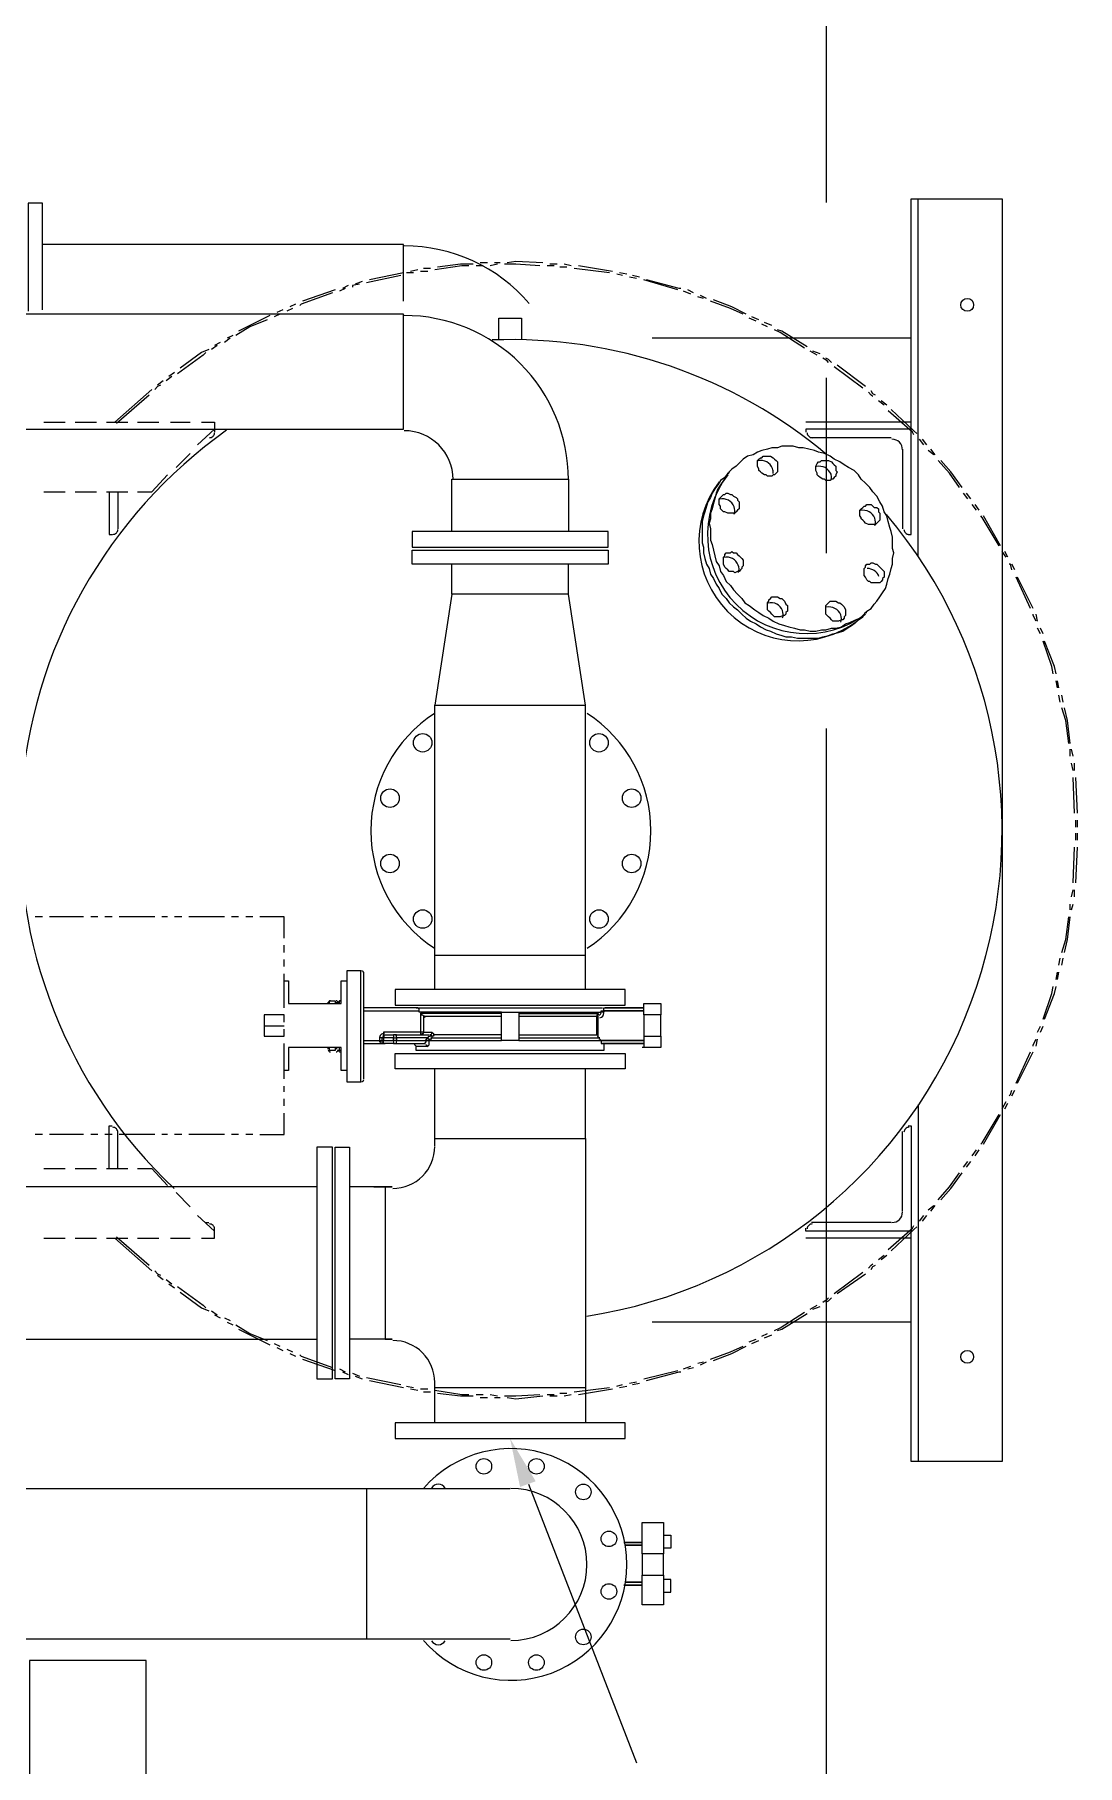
# Model space of a CAD drawing. Extents: x -18489 to 195597, y -1599 to 112111.
# Drawn here: x -15231 to -15082.4, y 6857.2 to 7103.9 of the extents above; entities that cross this region are included whole.
import ezdxf

# ---------------------------------------------------------------- set-up
doc = ezdxf.new("R2010")
doc.units = 0
doc.header["$LTSCALE"] = 100
doc.linetypes.add('X-CUB3-L10$0$COL-CEN-LIN', pattern=[3.25, 2.5, -0.25, 0.25, -0.25])
doc.layers.add('188K-SM-03-F10-MECH-EQ-Y2257103$0$Micron CUP L10 CDA EQU$0$M-PHASE1 AREA', color=252, linetype='Continuous')
doc.layers.add('X-CUB3-L10$0$CCL', color=8, linetype='X-CUB3-L10$0$COL-CEN-LIN')

# ---------------------------------------------------------------- blocks, each defined once
blk = doc.blocks.new('X-CUB3-L10$0$CUB3-10')
at = {"layer": 'X-CUB3-L10$0$CCL'}
blk.add_line((-2280, 0), (-2280, 9982.459), dxfattribs=at)
blk = doc.blocks.new('X-CUB3-L10')
at = {"layer": 'X-CUB3-L10$0$CCL'}
blk.add_blockref('X-CUB3-L10$0$CUB3-10', (-12838.15, -720), dxfattribs=at)
blk = doc.blocks.new('188K-SM-03-F10-MECH-EQ-Y2257103$0$矽品二林中科一期-設備-空調$0$ZIN280AH(OD1400TL2135) 外型圖-Model')
at = {"color": 0, "lineweight": 13}
for points in [[(2797, 9401.8), (2630.8, 9401.8), (2630.8, 8124.9), (2797, 8124.9)], [(1923.5, 8003.3), (1893.1, 8003.3), (1893.1, 7972.9), (1923.5, 7972.9)], [(1923.5, 8017.4), (1949.8, 8017.4)], [(1923.5, 8013.4), (1947.8, 8013.4)], [(1923.5, 7960.7), (1947.8, 7960.7)], [(1949.8, 7956.6), (1923.5, 7956.6)], [(1947.8, 7808.7), (1947.8, 7786.4), (2276.1, 7786.4), (2276.1, 7808.7)], [(2361.3, 7393.2), (2341, 7393.2), (2341, 7723.6), (2361.3, 7723.6)], [(2365.3, 7393.2), (2387.6, 7393.2), (2387.6, 7723.6), (2365.3, 7723.6)], [(2276.1, 7259.4), (1947.8, 7259.4), (1947.8, 7281.7), (2276.1, 7281.7)], [(2345, 7141.9), (2345, 7299.9), (2324.8, 7299.9), (2324.8, 7141.9)], [(1921.4, 7235.1), (1897.1, 7235.1), (1897.1, 7204.7), (1921.4, 7204.7)], [(1921.4, 7241.2), (1982.2, 7241.2)], [(2112, 7200.6), (2099.8, 7200.6), (2099.8, 7241.2), (2112, 7241.2), (2124.1, 7241.2), (2124.1, 7200.6)], [(2239.6, 7233.1), (2237.6, 7233.1), (2237.6, 7231), (2235.6, 7231), (2235.6, 7229), (2239.6, 7229)], [(2276.1, 7233.1), (2278.2, 7233.1), (2278.2, 7235.1), (2278.2, 7237.1), (2274.1, 7237.1), (2274.1, 7235.1), (2274.1, 7233.1)], [(2276.1, 7190.5), (1947.8, 7190.5), (1947.8, 7168.2), (2276.1, 7168.2)], [(2195.1, 6604.7), (2219.4, 6762.8), (2004.5, 6762.8), (2028.9, 6604.7)], [(1574.8, 6493.3), (1578.9, 6487.2), (1580.9, 6479.1), (1585, 6473), (1589, 6464.9), (1595.1, 6458.8), (1599.2, 6452.7), (1605.2, 6446.7), (1611.3, 6440.6), (1615.4, 6434.5), (1621.5, 6428.4), (1629.6, 6424.4), (1635.6, 6420.3), (1641.7, 6416.3), (1649.8, 6412.2), (1655.9, 6408.1), (1664, 6404.1), (1672.1, 6402.1), (1678.2, 6400), (1686.3, 6398), (1694.4, 6396), (1700.5, 6396), (1708.6, 6394), (1716.7, 6394), (1724.8, 6394), (1730.9, 6396), (1739, 6396), (1745.1, 6398), (1753.2, 6400), (1759.3, 6402.1), (1765.4, 6406.1), (1773.5, 6408.1), (1779.6, 6412.2), (1783.6, 6416.3), (1789.7, 6422.3), (1795.8, 6426.4), (1799.8, 6430.4), (1803.9, 6436.5), (1807.9, 6442.6), (1812, 6448.7), (1816, 6454.8), (1818.1, 6460.8), (1820.1, 6469), (1822.1, 6475), (1824.1, 6483.1), (1826.2, 6489.2), (1826.2, 6497.3), (1828.2, 6503.4), (1826.2, 6511.5), (1826.2, 6519.6), (1826.2, 6527.7), (1824.1, 6533.8), (1822.1, 6541.9), (1820.1, 6550), (1818.1, 6558.1), (1814, 6564.2), (1812, 6572.3), (1807.9, 6578.4), (1803.9, 6586.5), (1797.8, 6592.6), (1793.7, 6598.7), (1787.7, 6604.7), (1781.6, 6610.8), (1777.5, 6616.9), (1771.4, 6621), (1763.3, 6627), (1757.3, 6631.1), (1751.2, 6635.2), (1743.1, 6639.2), (1737, 6643.3), (1728.9, 6647.3), (1720.8, 6649.3), (1714.7, 6651.4), (1706.6, 6653.4), (1698.5, 6655.4), (1692.4, 6655.4), (1684.3, 6657.4), (1676.2, 6657.4), (1668.1, 6655.4), (1662, 6655.4), (1653.9, 6653.4), (1647.8, 6653.4), (1639.7, 6651.4), (1633.6, 6647.3), (1627.5, 6645.3), (1619.4, 6641.2), (1613.4, 6639.2), (1609.3, 6635.2), (1603.2, 6629.1), (1597.1, 6625), (1593.1, 6618.9), (1589, 6614.9), (1585, 6608.8), (1580.9, 6602.7), (1576.9, 6596.6), (1574.8, 6590.6), (1572.8, 6582.5), (1570.8, 6576.4), (1568.8, 6568.3), (1566.7, 6562.2), (1566.7, 6554.1), (1564.7, 6546), (1566.7, 6539.9), (1566.7, 6531.8), (1566.7, 6523.7), (1568.8, 6515.6), (1570.8, 6509.5), (1572.8, 6501.4)], [(1635.6, 6639.2), (1637.7, 6641.2), (1639.7, 6641.2), (1643.8, 6643.3), (1645.8, 6643.3), (1647.8, 6643.3), (1651.9, 6643.3), (1653.9, 6641.2), (1655.9, 6639.2), (1657.9, 6637.2), (1660, 6635.2), (1662, 6633.1), (1662, 6631.1), (1662, 6627), (1662, 6625), (1662, 6623), (1662, 6621), (1660, 6618.9), (1657.9, 6616.9), (1655.9, 6614.9), (1651.9, 6614.9), (1649.8, 6614.9), (1647.8, 6614.9), (1643.8, 6616.9), (1641.7, 6616.9), (1639.7, 6618.9), (1637.7, 6621), (1635.6, 6623), (1633.6, 6627), (1633.6, 6629.1), (1633.6, 6631.1), (1633.6, 6635.2), (1635.6, 6637.2)], [(1718.7, 6633.1), (1720.8, 6635.2), (1722.8, 6635.2), (1726.9, 6637.2), (1728.9, 6637.2), (1730.9, 6637.2), (1735, 6637.2), (1737, 6635.2), (1739, 6633.1), (1741, 6631.1), (1743.1, 6629.1), (1745.1, 6627), (1745.1, 6625), (1745.1, 6621), (1745.1, 6618.9), (1745.1, 6616.9), (1743.1, 6614.9), (1743.1, 6612.9), (1741, 6610.8), (1739, 6608.8), (1735, 6608.8), (1732.9, 6608.8), (1730.9, 6608.8), (1726.9, 6610.8), (1724.8, 6610.8), (1722.8, 6612.9), (1720.8, 6614.9), (1718.7, 6618.9), (1716.7, 6621), (1716.7, 6623), (1716.7, 6625), (1716.7, 6629.1), (1718.7, 6631.1)], [(1580.9, 6584.5), (1583, 6586.5), (1585, 6588.5), (1587, 6588.5), (1591.1, 6588.5), (1593.1, 6588.5), (1597.1, 6588.5), (1599.2, 6586.5), (1601.2, 6586.5), (1603.2, 6584.5), (1605.2, 6580.4), (1607.3, 6578.4), (1607.3, 6576.4), (1607.3, 6574.3), (1607.3, 6570.3), (1607.3, 6568.3), (1605.2, 6566.2), (1605.2, 6564.2), (1603.2, 6562.2), (1599.2, 6562.2), (1597.1, 6560.2), (1595.1, 6560.2), (1591.1, 6562.2), (1589, 6562.2), (1587, 6564.2), (1585, 6566.2), (1583, 6568.3), (1580.9, 6570.3), (1578.9, 6572.3), (1578.9, 6574.3), (1578.9, 6578.4), (1578.9, 6580.4), (1580.9, 6582.5)], [(1781.6, 6568.3), (1783.6, 6570.3), (1785.6, 6572.3), (1787.7, 6572.3), (1791.7, 6574.3), (1793.7, 6572.3), (1797.8, 6572.3), (1799.8, 6572.3), (1801.8, 6570.3), (1803.9, 6568.3), (1805.9, 6566.2), (1807.9, 6562.2), (1807.9, 6560.2), (1807.9, 6558.1), (1807.9, 6554.1), (1807.9, 6552.1), (1805.9, 6550), (1805.9, 6548), (1803.9, 6546), (1801.8, 6546), (1797.8, 6546), (1795.8, 6543.9), (1793.7, 6546), (1789.7, 6546), (1787.7, 6548), (1785.6, 6550), (1783.6, 6552.1), (1781.6, 6554.1), (1779.6, 6556.1), (1779.6, 6560.2), (1779.6, 6562.2), (1779.6, 6564.2), (1781.6, 6566.2)], [(2251.8, 6541.9), (1972.1, 6541.9), (1972.1, 6562.2), (2251.8, 6562.2)], [(2251.8, 6537.9), (1972.1, 6537.9), (1972.1, 6515.6), (2251.8, 6515.6)], [(1587, 6501.4), (1589, 6503.4), (1591.1, 6505.4), (1593.1, 6505.4), (1597.1, 6505.4), (1599.2, 6505.4), (1601.2, 6505.4), (1605.2, 6503.4), (1607.3, 6501.4), (1609.3, 6499.4), (1611.3, 6497.3), (1611.3, 6495.3), (1613.4, 6493.3), (1613.4, 6489.2), (1613.4, 6487.2), (1613.4, 6485.2), (1611.3, 6483.1), (1609.3, 6481.1), (1607.3, 6479.1), (1605.2, 6479.1), (1603.2, 6477.1), (1601.2, 6477.1), (1597.1, 6477.1), (1595.1, 6479.1), (1593.1, 6481.1), (1589, 6481.1), (1587, 6483.1), (1587, 6487.2), (1585, 6489.2), (1585, 6491.2), (1585, 6495.3), (1585, 6497.3), (1585, 6499.4)], [(1787.7, 6485.2), (1789.7, 6487.2), (1791.7, 6489.2), (1793.7, 6489.2), (1797.8, 6489.2), (1799.8, 6489.2), (1801.8, 6489.2), (1805.9, 6487.2), (1807.9, 6487.2), (1810, 6485.2), (1812, 6483.1), (1812, 6479.1), (1814, 6477.1), (1814, 6475), (1814, 6471), (1814, 6469), (1812, 6466.9), (1810, 6464.9), (1807.9, 6462.9), (1805.9, 6462.9), (1803.9, 6460.8), (1801.8, 6460.8), (1797.8, 6462.9), (1795.8, 6462.9), (1793.7, 6464.9), (1789.7, 6466.9), (1787.7, 6469), (1787.7, 6471), (1785.6, 6473), (1785.6, 6477.1), (1785.6, 6479.1), (1785.6, 6481.1), (1785.6, 6483.1)], [(1649.8, 6438.5), (1651.9, 6440.6), (1653.9, 6440.6), (1655.9, 6442.6), (1657.9, 6442.6), (1662, 6442.6), (1664, 6440.6), (1666.1, 6440.6), (1670.1, 6438.5), (1672.1, 6436.5), (1674.2, 6434.5), (1674.2, 6432.5), (1676.2, 6428.4), (1676.2, 6426.4), (1676.2, 6424.4), (1676.2, 6422.3), (1674.2, 6418.3), (1672.1, 6416.3), (1670.1, 6416.3), (1668.1, 6414.2), (1666.1, 6414.2), (1662, 6414.2), (1660, 6414.2), (1657.9, 6414.2), (1653.9, 6416.3), (1651.9, 6418.3), (1649.8, 6420.3), (1647.8, 6422.3), (1647.8, 6426.4), (1647.8, 6428.4), (1645.8, 6430.4), (1647.8, 6434.5), (1647.8, 6436.5)], [(1732.9, 6432.5), (1735, 6434.5), (1737, 6434.5), (1739, 6436.5), (1741, 6436.5), (1745.1, 6436.5), (1747.1, 6434.5), (1749.2, 6434.5), (1753.2, 6432.5), (1755.2, 6430.4), (1757.3, 6428.4), (1757.3, 6426.4), (1759.3, 6422.3), (1759.3, 6420.3), (1759.3, 6418.3), (1759.3, 6414.2), (1757.3, 6412.2), (1755.2, 6410.2), (1753.2, 6410.2), (1751.2, 6408.1), (1749.2, 6408.1), (1745.1, 6408.1), (1743.1, 6408.1), (1741, 6408.1), (1737, 6410.2), (1735, 6412.2), (1732.9, 6414.2), (1730.9, 6416.3), (1730.9, 6420.3), (1730.9, 6422.3), (1730.9, 6424.4), (1730.9, 6426.4), (1730.9, 6430.4)]]:
    blk.add_lwpolyline(points, close=True, dxfattribs=at)
for points in [[(2085.6, 7873.5), (1931.6, 8270.8)], [(2112, 8094.5), (2316.7, 8094.5), (4037.4, 8094.5)], [(2316.7, 7879.6), (2316.7, 8094.5)], [(1893.1, 8003.3), (1893.1, 8045.8), (1923.5, 8045.8), (1923.5, 8003.3)], [(1893.1, 8027.6), (1882.9, 8027.6), (1882.9, 8009.3), (1893.1, 8009.3)], [(1923.5, 7972.9), (1923.5, 7928.3), (1893.1, 7928.3), (1893.1, 7972.9)], [(1893.1, 7946.5), (1882.9, 7946.5), (1882.9, 7964.7), (1893.1, 7964.7)], [(4037.4, 7879.6), (2112, 7879.6)], [(1540.4, 6369.6), (1540.4, 6041.3), (1410.7, 6041.3), (1410.7, 7841.1), (1540.4, 7841.1), (1540.4, 7512.8)], [(1530.3, 7332.4), (1530.3, 7841.1)], [(2219.4, 7381), (2004.5, 7381), (2004.5, 7735.7), (2004.5, 7786.4)], [(2219.4, 7786.4), (2219.4, 7735.7), (2219.4, 7727.6)], [(2116, 7749.9), (2103.8, 7751.9), (2065.3, 7747.9)], [(2134.2, 7749.9), (2126.1, 7749.9)], [(2154.5, 7749.9), (2144.4, 7749.9)], [(1917.4, 7725.6), (1870.8, 7713.4), (1868.7, 7713.4)], [(1921.4, 7723.6), (1872.8, 7711.4)], [(1937.6, 7731.7), (1927.5, 7729.6)], [(1941.7, 7729.6), (1931.6, 7727.6)], [(1955.9, 7735.7), (1945.8, 7733.7)], [(1959.9, 7733.7), (1951.8, 7731.7)], [(2014.7, 7745.9), (1966, 7737.7)], [(2020.7, 7741.8), (1970.1, 7735.7)], [(2219.4, 7735.7), (2004.5, 7735.7)], [(2034.9, 7747.9), (2024.8, 7745.9)], [(2041, 7743.8), (2030.9, 7743.8)], [(2055.2, 7747.9), (2045.1, 7747.9)], [(2059.3, 7745.9), (2049.1, 7745.9)], [(2120.1, 7747.9), (2103.8, 7747.9), (2069.4, 7745.9)], [(2140.3, 7745.9), (2130.2, 7747.9)], [(2160.6, 7745.9), (2150.5, 7745.9)], [(2215.3, 7743.8), (2182.9, 7747.9), (2164.6, 7747.9)], [(2219.4, 7739.8), (2180.9, 7745.9), (2170.7, 7745.9)], [(2235.6, 7741.8), (2225.5, 7741.8)], [(2239.6, 7737.7), (2229.5, 7737.7)], [(2253.8, 7737.7), (2243.7, 7739.8)], [(2259.9, 7733.7), (2249.8, 7735.7)], [(2312.6, 7725.6), (2264, 7735.7)], [(2316.7, 7721.5), (2268, 7731.7)], [(2332.9, 7719.5), (2322.7, 7723.6)], [(1840.4, 7703.3), (1832.2, 7699.2)], [(1844.4, 7701.3), (1836.3, 7699.2)], [(1858.6, 7709.4), (1850.5, 7707.3)], [(1864.7, 7709.4), (1854.5, 7705.3)], [(2336.9, 7715.4), (2326.8, 7719.5)], [(2351.1, 7713.4), (2343, 7717.5)], [(2355.2, 7709.4), (2347.1, 7713.4)], [(2407.9, 7695.2), (2361.3, 7711.4)], [(2411.9, 7689.1), (2409.9, 7691.1), (2365.3, 7707.3)], [(1822.1, 7697.2), (1795.8, 7687.1), (1775.5, 7676.9)], [(1826.2, 7695.2), (1797.8, 7685), (1779.6, 7676.9)], [(2426.1, 7687.1), (2418, 7691.1)], [(2430.2, 7681), (2422.1, 7685)], [(2444.4, 7679), (2436.2, 7683)], [(2448.4, 7672.9), (2440.3, 7676.9)], [(2499.1, 7652.6), (2482.9, 7660.7), (2454.5, 7674.9)], [(1730.9, 7654.6), (1724.8, 7652.6), (1688.3, 7630.3)], [(1735, 7654.6), (1726.9, 7650.6), (1692.4, 7628.3)], [(1749.2, 7664.8), (1739, 7660.7)], [(1753.2, 7662.8), (1745.1, 7658.7)], [(1767.4, 7672.9), (1757.3, 7668.8)], [(1771.4, 7670.9), (1761.3, 7666.8)], [(2306.5, 7449.9), (2280.2, 7449.9), (2290.3, 7449.9), (2290.3, 7666.8), (2280.2, 7666.8), (2306.5, 7666.8)], [(2280.2, 7666.8), (2341, 7666.8)], [(2387.6, 7449.9), (4108.4, 7449.9), (4108.4, 7666.8), (2387.6, 7666.8)], [(2503.1, 7646.5), (2482.9, 7658.7), (2458.5, 7668.8)], [(1540.4, 7642.5), (1909.3, 7642.5)], [(2515.3, 7642.5), (2507.2, 7646.5)], [(2519.3, 7636.4), (2511.2, 7640.5)], [(2533.5, 7632.3), (2525.4, 7636.4)], [(2537.6, 7626.3), (2529.5, 7632.3)], [(2582.2, 7599.9), (2551.8, 7622.2), (2541.6, 7626.3)], [(1645.8, 7601.9), (1605.2, 7573.6)], [(1649.8, 7601.9), (1609.3, 7571.5)], [(1662, 7614.1), (1657.9, 7612.1), (1653.9, 7608)], [(1666.1, 7614.1), (1660, 7610.1), (1657.9, 7608)], [(1680.2, 7624.2), (1670.1, 7620.2)], [(1684.3, 7624.2), (1674.2, 7618.2)], [(2586.2, 7591.8), (2549.7, 7618.2), (2545.7, 7622.2)], [(2598.4, 7587.8), (2590.3, 7593.8)], [(2602.4, 7581.7), (2594.3, 7587.8)], [(2614.6, 7575.6), (2606.5, 7581.7)], [(2618.7, 7569.5), (2614.6, 7573.6), (2610.6, 7575.6)], [(1583, 7553.3), (1574.8, 7547.2)], [(1587, 7553.3), (1578.9, 7547.2)], [(1597.1, 7567.5), (1595.1, 7563.4), (1591.1, 7561.4)], [(1601.2, 7565.5), (1597.1, 7561.4), (1595.1, 7559.4)], [(2675.4, 7522.9), (2622.7, 7569.5)], [(2673.4, 7520.9), (2626.8, 7561.4)], [(1568.8, 7541.1), (1536.3, 7510.7), (1532.3, 7506.7)], [(1572.8, 7539.1), (1538.4, 7508.7), (1536.3, 7504.7)], [(1540.4, 7522.9), (1690.4, 7522.9)], [(1544.4, 7362.8), (1540.4, 7362.8), (1540.4, 7512.8), (1690.4, 7512.8), (1690.4, 7508.7)], [(2551.8, 7522.9), (2533.5, 7522.9), (2533.5, 7512.8), (2557.9, 7490.5)], [(2533.5, 7512.8), (2533.5, 7512.8)], [(2533.5, 7512.8), (2533.5, 7508.7)], [(2596.4, 7522.9), (2568, 7522.9)], [(2643, 7522.9), (2612.6, 7522.9)], [(2687.6, 7522.9), (2657.2, 7522.9)], [(2732.2, 7522.9), (2701.8, 7522.9)], [(2776.8, 7522.9), (2746.3, 7522.9)], [(1512, 7484.4), (1505.9, 7476.3)], [(1516.1, 7482.4), (1508, 7476.3)], [(1524.2, 7498.6), (1518.1, 7490.5)], [(1528.2, 7498.6), (1522.1, 7490.5)], [(1552.5, 7484.4), (1552.5, 7370.9)], [(1568.8, 7500.6), (1682.3, 7500.6)], [(2545.7, 7500.6), (2541.6, 7500.6)], [(2588.3, 7458), (2568, 7478.3)], [(1497.8, 7468.2), (1483.6, 7452), (1467.4, 7429.7)], [(1501.9, 7468.2), (1485.7, 7449.9), (1471.5, 7429.7)], [(2280.2, 7449.9), (2341, 7449.9)], [(2643, 7423.6), (2622.7, 7423.6), (2600.4, 7447.9)], [(1449.2, 7405.3), (1443.1, 7397.2)], [(1453.2, 7405.3), (1447.2, 7397.2)], [(1461.3, 7421.6), (1455.3, 7413.5)], [(1465.4, 7421.6), (1459.3, 7413.5)], [(2687.6, 7423.6), (2657.2, 7423.6)], [(2671.4, 7423.6), (2671.4, 7370.9)], [(2683.5, 7423.6), (2683.5, 7362.8), (2679.5, 7362.8)], [(2732.2, 7423.6), (2701.8, 7423.6)], [(2776.8, 7423.6), (2746.3, 7423.6)], [(1437, 7389.1), (1412.7, 7346.6)], [(1441.1, 7389.1), (1439, 7387.1), (1414.7, 7346.6)], [(2004.5, 7381), (2004.5, 7281.7)], [(2219.4, 7391.2), (2219.4, 7281.7)], [(2468.7, 7374.9), (2434.2, 7374.9), (2434.2, 7344.5)], [(2478.8, 7374.9), (2488.9, 7374.9)], [(2499.1, 7374.9), (2509.2, 7374.9)], [(2519.3, 7374.9), (2570, 7374.9)], [(2580.1, 7374.9), (2590.3, 7374.9)], [(2600.4, 7374.9), (2608.5, 7374.9)], [(2618.7, 7374.9), (2669.3, 7374.9)], [(2679.5, 7374.9), (2689.6, 7374.9)], [(2699.7, 7374.9), (2709.9, 7374.9)], [(2720, 7374.9), (2768.6, 7374.9)], [(2778.8, 7374.9), (2788.9, 7374.9)], [(1406.6, 7338.5), (1402.6, 7330.4)], [(1410.7, 7338.5), (1404.6, 7328.3)], [(2434.2, 7334.4), (2434.2, 7324.3)], [(1396.5, 7320.2), (1392.4, 7312.1)], [(1400.5, 7320.2), (1398.5, 7318.2), (1396.5, 7312.1)], [(2434.2, 7314.1), (2434.2, 7306)], [(1388.4, 7302), (1366.1, 7257.4)], [(1390.4, 7302), (1370.1, 7257.4)], [(2320.7, 7295.9), (2320.7, 7143.9)], [(2345, 7283.7), (2353.1, 7283.7), (2353.1, 7251.3), (2428.1, 7251.3), (2428.1, 7283.7), (2434.2, 7283.7)], [(2434.2, 7295.9), (2434.2, 7245.2)], [(1978.2, 7245.2), (1978.2, 7255.4), (2112, 7255.4), (2245.7, 7255.4), (2245.7, 7249.3), (2231.5, 7249.3), (2229.5, 7249.3), (2227.5, 7247.3), (2227.5, 7245.2), (2227.5, 7243.2), (2227.5, 7241.2), (2124.1, 7241.2)], [(2353.1, 7255.4), (2355.2, 7255.4), (2355.2, 7251.3)], [(2361.3, 7251.3), (2361.3, 7255.4), (2369.4, 7255.4), (2369.4, 7251.3)], [(1362, 7249.3), (1360, 7239.1)], [(1366.1, 7249.3), (1366.1, 7247.3), (1362, 7239.1)], [(1897.1, 7235.1), (1897.1, 7251.3), (1923.5, 7251.3)], [(1921.4, 7235.1), (1921.4, 7251.3)], [(2099.8, 7241.2), (1982.2, 7241.2), (1982.2, 7243.2), (1982.2, 7245.2), (1980.2, 7245.2), (1921.4, 7245.2), (1980.2, 7245.2)], [(2099.8, 7237.1), (1984.3, 7237.1), (1986.3, 7237.1), (1986.3, 7206.7)], [(2099.8, 7233.1), (1988.3, 7233.1), (1988.3, 7206.7), (1986.3, 7206.7), (1986.3, 7202.7)], [(2124.1, 7233.1), (2221.4, 7233.1), (2221.4, 7235.1), (2223.4, 7235.1), (2223.4, 7237.1), (2124.1, 7237.1)], [(2124.1, 7202.7), (2239.6, 7202.7), (2239.6, 7229), (2292.3, 7229), (2292.3, 7233.1), (2290.3, 7233.1)], [(2124.1, 7206.7), (2235.6, 7206.7), (2235.6, 7229), (2225.5, 7229), (2223.4, 7229), (2221.4, 7231), (2221.4, 7233.1)], [(2229.5, 7237.1), (2227.5, 7235.1), (2225.5, 7235.1)], [(2227.5, 7241.2), (2227.5, 7239.1)], [(2227.5, 7241.2), (2231.5, 7241.2), (2227.5, 7241.2)], [(2276.1, 7233.1), (2227.5, 7233.1)], [(2278.2, 7245.2), (2290.3, 7245.2), (2292.3, 7245.2), (2292.3, 7243.2), (2292.3, 7241.2), (2294.4, 7241.2), (2294.4, 7237.1), (2292.3, 7237.1), (2292.3, 7241.2), (2278.2, 7241.2), (2278.2, 7243.2), (2278.2, 7245.2), (2276.1, 7245.2), (2274.1, 7245.2), (2274.1, 7243.2), (2274.1, 7241.2), (2231.5, 7241.2), (2231.5, 7239.1), (2229.5, 7237.1), (2274.1, 7237.1), (2274.1, 7241.2), (2278.2, 7241.2), (2278.2, 7237.1), (2292.3, 7237.1), (2292.3, 7235.1), (2292.3, 7233.1), (2290.3, 7233.1), (2278.2, 7233.1)], [(2276.1, 7245.2), (2233.6, 7245.2), (2231.5, 7243.2), (2231.5, 7241.2)], [(2320.7, 7241.2), (2298.4, 7241.2), (2298.4, 7243.2), (2296.4, 7243.2), (2296.4, 7245.2), (2294.4, 7245.2), (2292.3, 7245.2), (2290.3, 7245.2)], [(2320.7, 7245.2), (2292.3, 7245.2)], [(2294.4, 7237.1), (2298.4, 7237.1), (2298.4, 7241.2), (2294.4, 7241.2)], [(2359.2, 7253.3), (2359.2, 7251.3)], [(2371.4, 7253.3), (2371.4, 7251.3)], [(2434.2, 7235.1), (2434.2, 7225)], [(2434.2, 7204.7), (2462.6, 7204.7), (2462.6, 7235.1), (2434.2, 7235.1)], [(1349.9, 7210.8), (1335.7, 7174.3), (1333.7, 7164.2)], [(1351.9, 7210.8), (1339.7, 7174.3), (1337.7, 7164.2)], [(1355.9, 7229), (1351.9, 7220.9)], [(1360, 7229), (1355.9, 7220.9)], [(2099.8, 7202.7), (1986.3, 7202.7), (1986.3, 7204.7), (1988.3, 7204.7), (1988.3, 7206.7), (2099.8, 7206.7)], [(2434.2, 7220.9), (2462.6, 7220.9)], [(2434.2, 7214.8), (2434.2, 7204.7)], [(1921.4, 7204.7), (1921.4, 7188.5), (1897.1, 7188.5), (1897.1, 7204.7)], [(1978.2, 7198.6), (1921.4, 7198.6), (1978.2, 7198.6), (1978.2, 7196.6), (1978.2, 7194.6), (1976.2, 7194.6), (1921.4, 7194.6), (1976.2, 7194.6)], [(2099.8, 7200.6), (1982.2, 7200.6), (1982.2, 7198.6), (1978.2, 7198.6), (1978.2, 7200.6), (1982.2, 7200.6)], [(2245.7, 7194.6), (2112, 7194.6), (1980.2, 7194.6)], [(2124.1, 7200.6), (2241.7, 7200.6), (2241.7, 7198.6), (2241.7, 7196.6), (2243.7, 7194.6), (2320.7, 7194.6)], [(2239.6, 7202.7), (2239.6, 7202.7)], [(2320.7, 7198.6), (2241.7, 7198.6)], [(2245.7, 7194.6), (2245.7, 7194.6)], [(2434.2, 7156), (2428.1, 7156), (2428.1, 7188.5), (2353.1, 7188.5), (2353.1, 7156), (2345, 7156)], [(2355.2, 7188.5), (2355.2, 7184.4), (2353.1, 7184.4)], [(2359.2, 7188.5), (2359.2, 7186.4)], [(2369.4, 7188.5), (2369.4, 7184.4), (2361.3, 7184.4), (2361.3, 7188.5)], [(2371.4, 7188.5), (2371.4, 7186.4)], [(2434.2, 7194.6), (2434.2, 7145.9)], [(2004.5, 7168.2), (2004.5, 6762.8)], [(2219.4, 7168.2), (2219.4, 6762.8)], [(1325.5, 7133.7), (1323.5, 7123.6)], [(1329.6, 7133.7), (1327.6, 7123.6)], [(1331.6, 7154), (1329.6, 7143.9)], [(1333.7, 7154), (1331.6, 7143.9)], [(2434.2, 7135.8), (2434.2, 7125.6)], [(1321.5, 7115.5), (1317.4, 7097.3), (1313.4, 7064.8)], [(1325.5, 7115.5), (1319.5, 7097.3), (1315.4, 7064.8)], [(2219.4, 7119.6), (2004.5, 7119.6)], [(2434.2, 7115.5), (2434.2, 7105.4)], [(2434.2, 7095.2), (2434.2, 7064.8), (2468.7, 7064.8)], [(2478.8, 7064.8), (2488.9, 7064.8)], [(2499.1, 7064.8), (2509.2, 7064.8)], [(2519.3, 7064.8), (2570, 7064.8)], [(2580.1, 7064.8), (2590.3, 7064.8)], [(2600.4, 7064.8), (2608.5, 7064.8)], [(2618.7, 7064.8), (2669.3, 7064.8)], [(2679.5, 7064.8), (2689.6, 7064.8)], [(2699.7, 7064.8), (2709.9, 7064.8)], [(2720, 7064.8), (2768.6, 7064.8)], [(2778.8, 7064.8), (2788.9, 7064.8)], [(1307.3, 7036.5), (1307.3, 7026.3)], [(1311.4, 7054.7), (1309.3, 7046.6)], [(1311.4, 7036.5), (1309.3, 7026.3)], [(1313.4, 7054.7), (1313.4, 7046.6)], [(1305.3, 7016.2), (1303.2, 6965.5)], [(1309.3, 7016.2), (1307.3, 6965.5)], [(1303.2, 6955.4), (1303.2, 6945.3)], [(1303.2, 6937.1), (1303.2, 6927)], [(1305.3, 6955.4), (1305.3, 6945.3)], [(1305.3, 6937.1), (1305.3, 6927)], [(1303.2, 6916.9), (1305.3, 6866.2)], [(1307.3, 6916.9), (1309.3, 6866.2)], [(1307.3, 6856.1), (1307.3, 6845.9)], [(1309.3, 6856.1), (1311.4, 6845.9)], [(1309.3, 6835.8), (1311.4, 6825.7)], [(1313.4, 6835.8), (1313.4, 6825.7)], [(1313.4, 6817.6), (1317.4, 6785.1), (1321.5, 6766.9)], [(1315.4, 6817.6), (1319.5, 6785.1), (1325.5, 6766.9)], [(1323.5, 6758.8), (1325.5, 6748.7)], [(1327.6, 6758.8), (1329.6, 6748.7)], [(1329.6, 6738.5), (1331.6, 6728.4)], [(1331.6, 6738.5), (1333.7, 6728.4)], [(1333.7, 6718.2), (1335.7, 6708.1), (1349.9, 6671.6)], [(1337.7, 6718.2), (1339.7, 6708.1), (1351.9, 6671.6)], [(1799.8, 6432.5), (1801.8, 6432.5), (1805.9, 6438.5), (1812, 6442.6), (1816, 6448.7), (1820.1, 6454.8), (1824.1, 6460.8), (1826.2, 6466.9), (1830.2, 6473), (1832.2, 6479.1), (1834.3, 6487.2), (1836.3, 6493.3), (1838.3, 6501.4), (1838.3, 6507.5), (1838.3, 6515.6), (1838.3, 6523.7), (1838.3, 6531.8), (1836.3, 6537.9), (1836.3, 6546), (1834.3, 6554.1), (1832.2, 6562.2), (1828.2, 6568.3), (1826.2, 6576.4), (1822.1, 6582.5), (1818.1, 6590.6), (1814, 6596.6), (1810, 6604.7), (1803.9, 6610.8), (1799.8, 6616.9), (1793.7, 6623), (1787.7, 6627), (1781.6, 6633.1), (1775.5, 6639.2), (1769.4, 6643.3), (1761.3, 6647.3), (1755.2, 6651.4), (1747.1, 6655.4), (1741, 6657.4), (1732.9, 6661.5), (1724.8, 6663.5), (1718.7, 6665.6), (1710.6, 6665.6), (1702.5, 6667.6), (1694.4, 6667.6), (1688.3, 6667.6), (1680.2, 6667.6), (1672.1, 6667.6), (1666.1, 6665.6), (1657.9, 6663.5), (1651.9, 6661.5), (1643.8, 6659.5), (1637.7, 6657.4), (1631.6, 6653.4), (1625.5, 6649.3), (1619.4, 6645.3), (1615.4, 6641.2), (1609.3, 6637.2), (1605.2, 6631.1), (1603.2, 6631.1)], [(1351.9, 6661.5), (1355.9, 6653.4)], [(1355.9, 6661.5), (1360, 6653.4)], [(1360, 6643.3), (1362, 6633.1)], [(1362, 6643.3), (1366.1, 6635.2), (1366.1, 6633.1)], [(1366.1, 6625), (1388.4, 6580.4)], [(1370.1, 6625), (1390.4, 6580.4)], [(2028.9, 6604.7), (2028.9, 6562.2)], [(2195.1, 6604.7), (2195.1, 6562.2)], [(1392.4, 6570.3), (1396.5, 6562.2)], [(1396.5, 6570.3), (1398.5, 6562.2), (1400.5, 6562.2)], [(1402.6, 6552.1), (1406.6, 6543.9)], [(1404.6, 6552.1), (1410.7, 6543.9)], [(1530.3, 6550), (1530.3, 6041.3)], [(1412.7, 6535.8), (1437, 6493.3)], [(1414.7, 6535.8), (1439, 6495.3), (1441.1, 6493.3)], [(1544.4, 6519.6), (1540.4, 6519.6), (1540.4, 6369.6), (1690.4, 6369.6), (1690.4, 6373.7)], [(2195.1, 6515.6), (2195.1, 6440.6), (2028.9, 6440.6), (2028.9, 6515.6)], [(2683.5, 6458.8), (2683.5, 6519.6), (2679.5, 6519.6)], [(1552.5, 6398), (1552.5, 6511.5)], [(2671.4, 6458.8), (2671.4, 6511.5)], [(1443.1, 6485.2), (1449.2, 6477.1)], [(1447.2, 6485.2), (1453.2, 6477.1)], [(1455.3, 6469), (1461.3, 6460.8)], [(1459.3, 6469), (1465.4, 6460.8)], [(1467.4, 6452.7), (1483.6, 6430.4), (1497.8, 6414.2)], [(1471.5, 6452.7), (1485.7, 6432.5), (1501.9, 6414.2)], [(2643, 6458.8), (2622.7, 6458.8), (2600.4, 6434.5)], [(2687.6, 6458.8), (2657.2, 6458.8)], [(2732.2, 6458.8), (2701.8, 6458.8)], [(2776.8, 6458.8), (2746.3, 6458.8)], [(2588.3, 6424.4), (2568, 6404.1)], [(1505.9, 6406.1), (1512, 6398)], [(1508, 6406.1), (1516.1, 6400)], [(1518.1, 6391.9), (1524.2, 6383.8)], [(1522.1, 6391.9), (1528.2, 6383.8)], [(2551.8, 6359.5), (2533.5, 6359.5), (2533.5, 6369.6), (2557.9, 6391.9)], [(1532.3, 6375.7), (1536.3, 6371.7), (1568.8, 6341.3)], [(1536.3, 6377.7), (1538.4, 6373.7), (1572.8, 6343.3)], [(1568.8, 6381.8), (1682.3, 6381.8)], [(2878.1, 6369.6), (2264, 6369.6), (2264, 6205.5), (2878.1, 6205.5)], [(2533.5, 6369.6), (2533.5, 6373.7)], [(1540.4, 6359.5), (1690.4, 6359.5)], [(2596.4, 6359.5), (2568, 6359.5)], [(2643, 6359.5), (2612.6, 6359.5)], [(2622.7, 6312.9), (2675.4, 6359.5)], [(2626.8, 6321), (2673.4, 6361.5)], [(2687.6, 6359.5), (2657.2, 6359.5)], [(2732.2, 6359.5), (2701.8, 6359.5)], [(2776.8, 6359.5), (2746.3, 6359.5)], [(1574.8, 6335.2), (1583, 6329.1)], [(1578.9, 6335.2), (1587, 6329.1)], [(1591.1, 6321), (1595.1, 6319), (1597.1, 6314.9)], [(1595.1, 6323), (1597.1, 6321), (1601.2, 6316.9)], [(1605.2, 6308.8), (1645.8, 6278.4)], [(1609.3, 6310.9), (1649.8, 6280.5)], [(2590.3, 6288.6), (2598.4, 6294.6)], [(2594.3, 6294.6), (2602.4, 6300.7)], [(2606.5, 6300.7), (2614.6, 6306.8)], [(2610.6, 6306.8), (2614.6, 6308.8), (2618.7, 6312.9)], [(1653.9, 6274.4), (1657.9, 6270.3), (1662, 6268.3)], [(1657.9, 6274.4), (1660, 6272.3), (1666.1, 6268.3)], [(2541.6, 6256.1), (2551.8, 6260.2), (2582.2, 6282.5)], [(2545.7, 6260.2), (2549.7, 6264.2), (2586.2, 6290.6)], [(1670.1, 6262.2), (1680.2, 6258.2)], [(1674.2, 6264.2), (1684.3, 6258.2)], [(1688.3, 6252.1), (1724.8, 6229.8), (1730.9, 6227.8)], [(1692.4, 6254.1), (1726.9, 6231.8), (1735, 6227.8)], [(2511.2, 6239.9), (2519.3, 6246)], [(2525.4, 6246), (2533.5, 6250.1)], [(2529.5, 6250.1), (2537.6, 6256.1)], [(1540.4, 6239.9), (1909.3, 6239.9)], [(1739, 6221.7), (1749.2, 6217.6)], [(1745.1, 6223.7), (1753.2, 6219.7)], [(2128.2, 6241.9), (2128.2, 6211.5), (2095.7, 6211.5), (2095.7, 6241.9)], [(2454.5, 6207.5), (2482.9, 6221.7), (2499.1, 6229.8)], [(2458.5, 6213.6), (2482.9, 6223.7), (2503.1, 6235.9)], [(2507.2, 6235.9), (2515.3, 6239.9)], [(1757.3, 6213.6), (1767.4, 6209.5)], [(1761.3, 6215.6), (1771.4, 6211.5)], [(1775.5, 6205.5), (1795.8, 6195.3), (1822.1, 6185.2)], [(1779.6, 6205.5), (1797.8, 6197.4), (1826.2, 6187.2)], [(2418, 6191.3), (2426.1, 6195.3)], [(2422.1, 6197.4), (2430.2, 6201.4)], [(2436.2, 6199.4), (2444.4, 6203.4)], [(2440.3, 6205.5), (2448.4, 6209.5)], [(2778.8, 6199.4), (2778.8, 6047.4), (2799, 6047.4), (2799, 6201.4)], [(1832.2, 6183.2), (1840.4, 6179.1)], [(1836.3, 6183.2), (1844.4, 6181.1)], [(1850.5, 6175.1), (1858.6, 6171)], [(1854.5, 6177.1), (1864.7, 6173)], [(1868.7, 6169), (1870.8, 6169), (1917.4, 6156.8)], [(1872.8, 6171), (1921.4, 6156.8)], [(2264, 6187.2), (2264, 6106.1), (2778.8, 6106.1)], [(2343, 6164.9), (2351.1, 6169)], [(2347.1, 6169), (2355.2, 6173)], [(2361.3, 6171), (2407.9, 6187.2)], [(2365.3, 6175.1), (2409.9, 6191.3), (2411.9, 6193.3)], [(1927.5, 6152.8), (1937.6, 6150.7)], [(1931.6, 6154.8), (1941.7, 6152.8)], [(1945.8, 6148.7), (1955.9, 6146.7)], [(1951.8, 6150.7), (1959.9, 6148.7)], [(1966, 6144.7), (2014.7, 6136.6)], [(1970.1, 6146.7), (2020.7, 6140.6)], [(2229.5, 6144.7), (2239.6, 6144.7)], [(2243.7, 6142.6), (2253.8, 6144.7)], [(2249.8, 6146.7), (2259.9, 6146.7)], [(2264, 6146.7), (2312.6, 6156.8)], [(2268, 6150.7), (2316.7, 6160.9)], [(2322.7, 6158.8), (2332.9, 6162.9)], [(2326.8, 6162.9), (2336.9, 6164.9), (2336.9, 6167)], [(2024.8, 6136.6), (2034.9, 6134.5)], [(2030.9, 6138.6), (2041, 6138.6)], [(2045.1, 6134.5), (2055.2, 6134.5)], [(2049.1, 6136.6), (2059.3, 6136.6)], [(2065.3, 6132.5), (2103.8, 6130.5), (2116, 6132.5)], [(2069.4, 6136.6), (2103.8, 6134.5), (2120.1, 6134.5)], [(2126.1, 6132.5), (2134.2, 6132.5)], [(2130.2, 6134.5), (2140.3, 6136.6)], [(2144.4, 6132.5), (2154.5, 6132.5)], [(2150.5, 6136.6), (2160.6, 6136.6)], [(2164.6, 6134.5), (2182.9, 6134.5), (2215.3, 6138.6)], [(2170.7, 6136.6), (2180.9, 6136.6), (2219.4, 6142.6)], [(2225.5, 6140.6), (2235.6, 6140.6)]]:
    blk.add_lwpolyline(points, dxfattribs=at)
for points in [[(2360.2, 7257.4, 0.414245), (2357.2, 7254.3, 0.414278), (2354.2, 7257.4)], [(2219.7, 7233.2, -0.159947), (2223.6, 7235, 0.286588), (2226.2, 7233.1, 0.41181), (2223.4, 7229.8)], [(2239.6, 7201.7, 0.367728), (2237.1, 7204.7, -0.263762), (2233.7, 7208.4)], [(2354.2, 7184.4, 0.414245), (2357.2, 7187.5, 0.414245), (2360.2, 7184.4)], [(1640.4, 6644.8, 0.175105), (1640.7, 6634.4, 0.38603), (1661.2, 6623.5)], [(1723.5, 6638.7, 0.175105), (1723.8, 6628.3, 0.38603), (1744.3, 6617.4)], [(1786.3, 6573.9, 0.175105), (1786.7, 6563.4, 0.38603), (1807.1, 6552.6)], [(1591.8, 6507, 0.175105), (1592.1, 6496.5, 0.38603), (1612.5, 6485.7)], [(1792.4, 6490.8, 0.175105), (1792.7, 6480.3, 0.38603), (1813.2, 6469.5)], [(1737, 6432.7, 0.115779), (1738, 6425.6, 0.38603), (1758.5, 6414.8)]]:
    blk.add_lwpolyline(points, format="xyb", dxfattribs=at)
for centre, radius in [((2074.5, 8127.9), 11.1), ((2149.4, 8127.9), 11.1), ((2007.6, 8091.4), 11.1), ((1971.1, 8026.6), 11.1), ((1971.1, 7951.6), 11.1), ((2007.6, 7884.7), 11.1), ((2074.5, 7848.2), 11.1), ((2149.4, 7848.2), 11.1), ((1460.3, 7692.1), 9.12), ((1985.3, 7067.9), 13.2), ((2236.6, 7067.9), 13.2), ((1938.7, 6988.8), 13.2), ((2283.2, 6988.8), 13.2), ((1938.7, 6895.6), 13.2), ((2283.2, 6895.6), 13.2), ((1985.3, 6816.6), 13.2), ((2236.6, 6816.6), 13.2), ((1460.3, 6192.3), 9.12)]:
    blk.add_circle(centre, radius, dxfattribs=at)
for centre, radius, start, end in [((2110.9, 7988.1), 165.2, 40.946, 319.0318), ((2110.9, 7988.1), 108.4, 90, 270), ((2214.3, 8091.4), 11.1, 29.3619, 150.6422), ((2214.3, 7884.7), 11.1, 209.356, 330.644), ((2279.2, 7728.6), 59.8, 179.9998, 270.0002), ((2110.9, 6942.2), 700.3, 98.8988, 220.1167), ((1681.3, 7509.7), 7.09, 269.9976, 0.0024), ((2540.6, 7509.7), 7.09, 179.9976, 270.0024), ((1567.7, 7485.4), 15.2, 90.0004, 179.9996), ((2279.2, 7392.2), 59.8, 89.9998, 180.0002), ((2110.9, 6942.2), 700.3, 305.3651, 46.7083), ((1543.4, 7371.9), 7.09, 269.9976, 0.0024), ((2678.4, 7371.9), 7.09, 179.9976, 270.0024), ((2323.8, 7296.9), 3.04, 89.9969, 180.0031), ((2368.3, 7254.3), 3.04, 359.9983, 90.0109), ((1985.3, 7242.2), 3.04, 180.6565, 261.4082), ((1983.2, 7232.1), 5.07, 15.3359, 74.4393), ((2222.4, 7240.2), 3.04, 280.3518, 331.5663), ((2222.4, 7236.1), 3.04, 9.5184, 63.3357), ((2218.4, 7221.9), 19.3, 56.9066, 70.0666), ((2232.5, 7250.3), 3.04, 176.773, 266.3537), ((2248.8, 7250.3), 3.04, 179.9969, 270.0031), ((2291.3, 7242.2), 3.04, 359.9983, 90.0109), ((2291.3, 7238.1), 3.04, 269.9969, 0.0031), ((2291.3, 7238.1), 7.09, 269.9976, 0.0024), ((1985.3, 7201.6), 7.09, 98.3665, 179.2009), ((1975.1, 7191.5), 3.04, 54.0025, 89.3802), ((1985.3, 7201.6), 3.04, 96.157, 177.7096), ((2368.3, 7187.5), 3.04, 269.9969, 0.0031), ((2323.8, 7144.9), 3.04, 179.9969, 270.0031), ((2110.9, 6942.2), 199.6, 123.0245, 236.9755), ((2110.9, 6942.2), 199.6, 303.0245, 56.9755), ((1701.7, 6530.1), 141.1, 322.7311, 126.6812), ((1689.5, 6519.9), 141.1, 322.7311, 126.6812), ((1602.2, 6585.5), 17.2, 200.8423, 272.4316), ((1543.4, 6512.5), 7.09, 0.0007, 90.0032), ((2678.4, 6512.5), 7.09, 89.9976, 180.0024), ((1669.1, 6437.5), 15.2, 162.4748, 202.2032), ((2263, 6441.6), 234.1, 179.9999, 270.0329), ((2263, 6441.6), 69.9, 180.2801, 269.9999), ((1671.1, 6439.6), 17.2, 199.8353, 284.2676), ((1567.7, 6399), 15.2, 180.0004, 269.9996), ((2110.9, 6942.2), 700.3, 229.911, 272.1698), ((1681.3, 6374.7), 7.09, 0.0007, 90.0032), ((2540.6, 6374.7), 7.09, 89.9976, 180.0024), ((2263, 6342.3), 234.1, 220.4296, 270.033)]:
    blk.add_arc(centre, radius, start, end, dxfattribs=at)
at = {"color": 0}
blk.add_solid([(2097.8, 7877.6), (2112, 7808.7), (2075.5, 7869.5)], dxfattribs=at)
blk = doc.blocks.new('188K-SM-03-F10-MECH-EQ-Y2257103')
at = {"layer": '188K-SM-03-F10-MECH-EQ-Y2257103$0$Micron CUP L10 CDA EQU$0$M-PHASE1 AREA', "lineweight": 0, "ltscale": 0.1, "xscale": 0.09997486657821997, "yscale": 0.09997486657821997, "zscale": 0.09997486657821997, "rotation": 180}
blk.add_blockref('188K-SM-03-F10-MECH-EQ-Y2257103$0$矽品二林中科一期-設備-空調$0$ZIN280AH(OD1400TL2135) 外型圖-Model', (-14952.08, 7684.48), dxfattribs=at)

msp = doc.modelspace()

# ---------------------------------------------------------------- block references
msp.add_blockref('X-CUB3-L10', (0, 0))

# ---------------------------------------------------------------- next in the draw order: block references
msp.add_blockref('188K-SM-03-F10-MECH-EQ-Y2257103', (0, 0))

doc.saveas('drawing.dxf')
